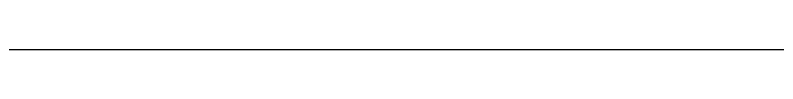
# Model space of a CAD drawing. Header units: millimetres. Extents: x 3804182 to 7463862, y 18008854 to 19247705.
# Drawn here: x 4759998.4 to 4760102.1, y 19097212.5 to 19097212.5 of the extents above; entities that cross this region are included whole.
import ezdxf

# ---------------------------------------------------------------- set-up
doc = ezdxf.new("R2010")
doc.units = ezdxf.units.MM
doc.header["$LTSCALE"] = 1000
doc.header["$MEASUREMENT"] = 0
doc.layers.add('JZ_0', color=7, linetype='Continuous')

msp = doc.modelspace()

# ---------------------------------------------------------------- linework, layer by layer
at = {"layer": 'JZ_0', "color": 8}
msp.add_line((4746945.460682393, 19097212.53906484), (4766675.414999769, 19097212.53906484), dxfattribs=at)

doc.saveas('drawing.dxf')
